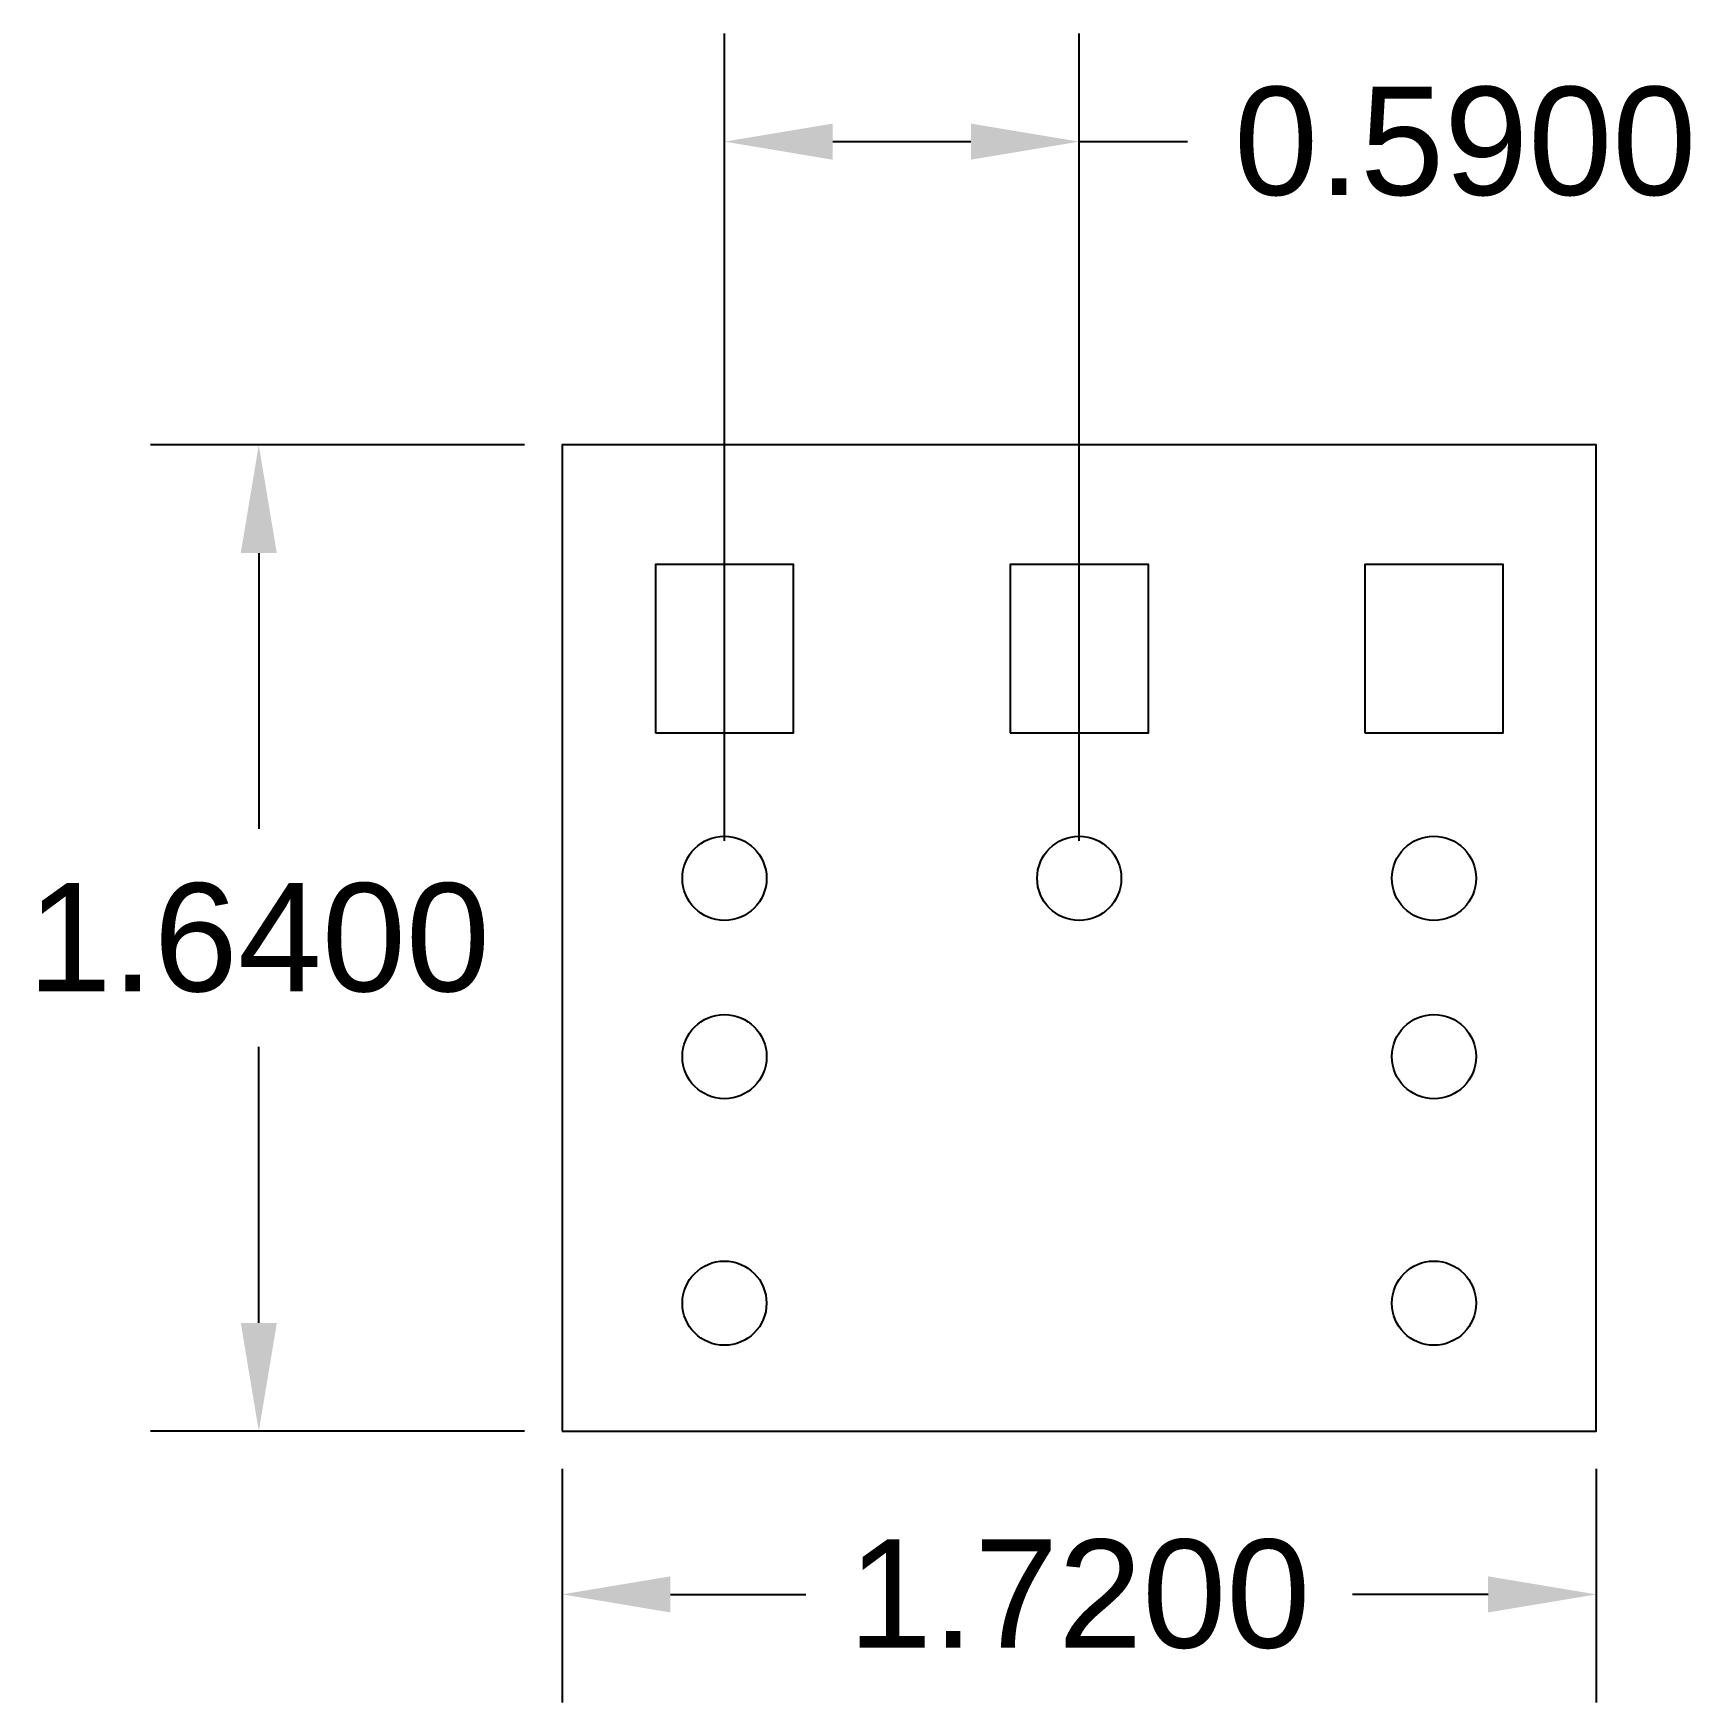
# Model space of a CAD drawing. Header units: inches. Extents: x 5.31 to 8.07, y 35.95 to 38.72.
import ezdxf

# ---------------------------------------------------------------- set-up
doc = ezdxf.new("R2010")
doc.units = ezdxf.units.IN
doc.header["$MEASUREMENT"] = 0
doc.layers.get('0').update_dxf_attribs({"color": 1})
doc.layers.add('dimensions', color=4, linetype='Continuous')
doc.styles.get("Standard").update_dxf_attribs({"font": 'Arial Regular.ttf'})
doc.dimstyles.get("Standard").update_dxf_attribs({"dimtxt": 0.18, "dimasz": 0.18, "dimexe": 0.18, "dimexo": 0.0625, "dimgap": 0.09, "dimtad": 0, "dimtih": 1, "dimtoh": 1, "dimdec": 4, "dimzin": 0, "dimdsep": 46, "dimtxsty": 'Standard', "dimcen": 0.09, "dimadec": 0, "dimazin": 0, "dimtfac": 1, "dimtdec": 4, "dimtofl": 0, "dimtmove": 0, "dimatfit": 3, "dimfxl": 1, "dimtolj": 1, "dimtzin": 0, "dimarcsym": 0})

# ---------------------------------------------------------------- blocks, each defined once
blk = doc.blocks.new('*D33')
at = {"layer": 'Defpoints', "color": 0, "transparency": 16777216}
for p in [(7.0506, 38.544), (6.4606, 37.3191), (7.0506, 37.3191)]:
    blk.add_point(p, dxfattribs=at)
at = {"layer": 'dimensions', "color": 0, "lineweight": -2, "transparency": 16777216}
for p, q in [((6.4606, 37.3816), (6.4606, 38.724)), ((7.0506, 37.3816), (7.0506, 38.724)), ((6.6406, 38.544), (6.8706, 38.544)), ((7.0506, 38.544), (7.2306, 38.544))]:
    blk.add_line(p, q, dxfattribs=at)
at = {"layer": 'dimensions', "color": 0, "transparency": 16777216}
for points in [[(6.6406, 38.574), (6.6406, 38.514), (6.4606, 38.544)], [(6.8706, 38.574), (6.8706, 38.514), (7.0506, 38.544)]]:
    blk.add_solid(points, dxfattribs=at)
at = {"layer": 'dimensions', "color": 0, "transparency": 16777216, "insert": (7.6926, 38.544), "char_height": 0.18, "attachment_point": 5}
blk.add_mtext('\\A1;0.5900', dxfattribs=at)
blk = doc.blocks.new('*D34')
at = {"layer": 'Defpoints', "color": 0, "transparency": 16777216}
for p in [(6.1906, 36.3998), (7.9106, 36.3998), (7.9106, 36.1284)]:
    blk.add_point(p, dxfattribs=at)
at = {"layer": 'dimensions', "color": 0, "lineweight": -2, "transparency": 16777216}
for p, q in [((6.1906, 36.3373), (6.1906, 35.9484)), ((7.9106, 36.3373), (7.9106, 35.9484)), ((6.3706, 36.1284), (6.5959, 36.1284)), ((7.7306, 36.1284), (7.5053, 36.1284))]:
    blk.add_line(p, q, dxfattribs=at)
at = {"layer": 'dimensions', "color": 0, "transparency": 16777216}
for points in [[(6.3706, 36.1584), (6.3706, 36.0984), (6.1906, 36.1284)], [(7.7306, 36.1584), (7.7306, 36.0984), (7.9106, 36.1284)]]:
    blk.add_solid(points, dxfattribs=at)
at = {"layer": 'dimensions', "color": 0, "transparency": 16777216, "insert": (7.0506, 36.1284), "char_height": 0.18, "attachment_point": 5}
blk.add_mtext('\\A1;1.7200', dxfattribs=at)
blk = doc.blocks.new('*D35')
at = {"layer": 'Defpoints', "color": 0, "transparency": 16777216}
for p in [(5.6861, 38.0398), (6.1906, 38.0398), (6.1906, 36.3998)]:
    blk.add_point(p, dxfattribs=at)
at = {"layer": 'dimensions', "color": 0, "lineweight": -2, "transparency": 16777216}
for p, q in [((6.1281, 38.0398), (5.5061, 38.0398)), ((5.6861, 37.8598), (5.6861, 37.4011)), ((5.6861, 36.5798), (5.6861, 37.0386)), ((6.1281, 36.3998), (5.5061, 36.3998))]:
    blk.add_line(p, q, dxfattribs=at)
at = {"layer": 'dimensions', "color": 0, "transparency": 16777216}
for points in [[(5.6561, 37.8598), (5.7161, 37.8598), (5.6861, 38.0398)], [(5.6561, 36.5798), (5.7161, 36.5798), (5.6861, 36.3998)]]:
    blk.add_solid(points, dxfattribs=at)
at = {"layer": 'dimensions', "color": 0, "transparency": 16777216, "insert": (5.6861, 37.2198), "char_height": 0.18, "attachment_point": 5}
blk.add_mtext('\\A1;1.6400', dxfattribs=at)

msp = doc.modelspace()

# ---------------------------------------------------------------- linework, layer by layer
for points in [[(6.19059, 36.39985), (7.91059, 36.39985), (7.91059, 38.03985), (6.19059, 38.03985)], [(6.34566, 37.56109), (6.57566, 37.56109), (6.57566, 37.84109), (6.34566, 37.84109)], [(6.93566, 37.56109), (7.16566, 37.56109), (7.16566, 37.84109), (6.93566, 37.84109)], [(7.52566, 37.56109), (7.75566, 37.56109), (7.75566, 37.84109), (7.52566, 37.84109)]]:
    msp.add_lwpolyline(points, close=True)
for centre in [(6.46061, 37.31906), (7.05061, 37.31906), (7.64061, 37.31906), (6.46063, 37.0226), (7.64063, 37.0226), (6.46059, 36.61259), (7.64059, 36.61259)]:
    msp.add_circle(centre, 0.07)

# ---------------------------------------------------------------- dimensions: what is measured, and where the dimension line sits
at = {"layer": 'dimensions'}
for base, p1, p2, picture, middle in [((7.05061, 38.54404), (6.46061, 37.31906), (7.05061, 37.31906), '*D33', (7.69265, 38.54404)), ((7.91059, 36.12842), (6.19059, 36.39985), (7.91059, 36.39985), '*D34', (7.05059, 36.12842))]:
    dim = msp.add_linear_dim(base=base, p1=p1, p2=p2, dimstyle='Standard', dxfattribs=at)
    dim.commit()
    dim.dimension.update_dxf_attribs({"geometry": picture, "text_midpoint": middle})
dim = msp.add_linear_dim(base=(5.68607, 38.03985), p1=(6.19059, 36.39985), p2=(6.19059, 38.03985), angle=90, dimstyle='Standard', dxfattribs=at)
dim.commit()
dim.dimension.update_dxf_attribs({"geometry": '*D35', "text_midpoint": (5.68607, 37.21985)})

doc.saveas('drawing.dxf')
